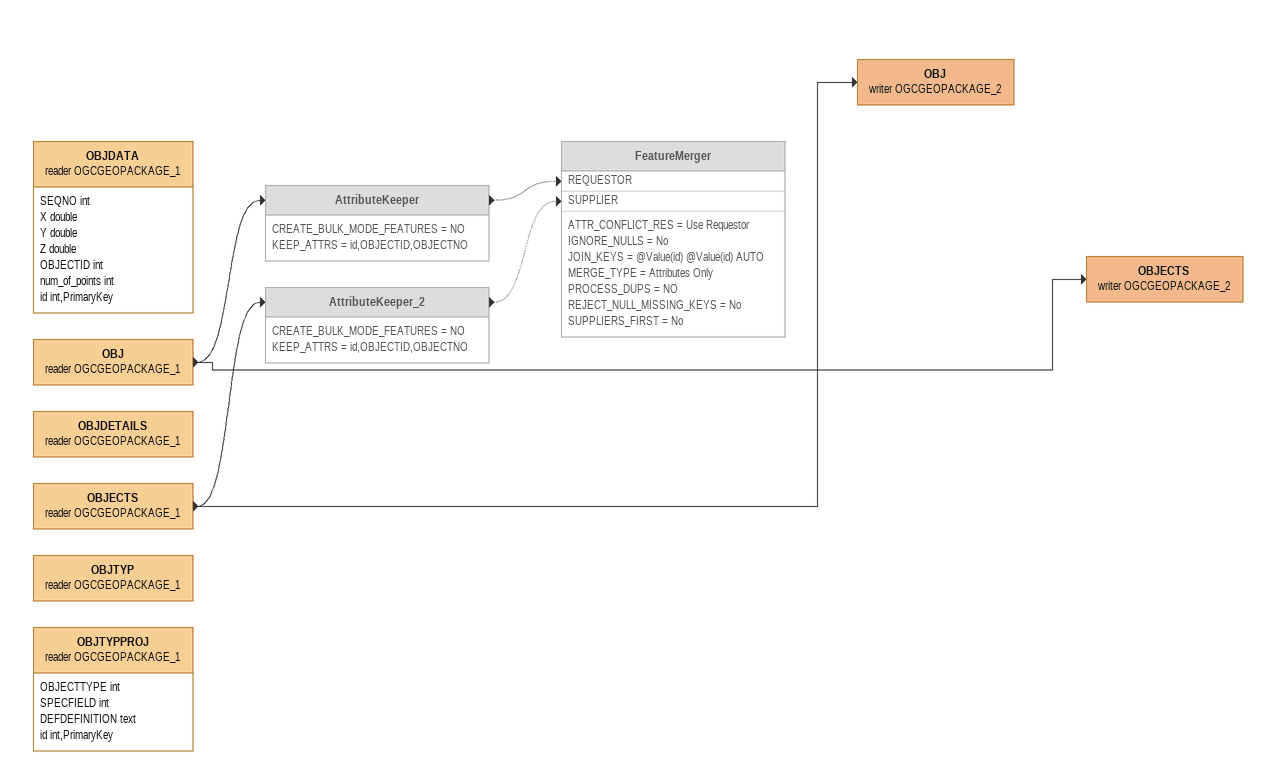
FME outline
OBJDATA (reader OGCGEOPACKAGE_1)
    attributes: SEQNO int, X double, Y double, Z double, OBJECTID int, num_of_points int, id int,PrimaryKey
OBJ (reader OGCGEOPACKAGE_1)
    -> AttributeKeeper
    -> OBJECTS (writer OGCGEOPACKAGE_2)
AttributeKeeper [off]
    CREATE_BULK_MODE_FEATURES = NO
    KEEP_ATTRS = id,OBJECTID,OBJECTNO
    -> FeatureMerger [REQUESTOR] [off]
OBJECTS (writer OGCGEOPACKAGE_2)
OBJDETAILS (reader OGCGEOPACKAGE_1)
OBJECTS (reader OGCGEOPACKAGE_1)
    -> AttributeKeeper_2
    -> OBJ (writer OGCGEOPACKAGE_2)
OBJ (writer OGCGEOPACKAGE_2)
AttributeKeeper_2 [off]
    CREATE_BULK_MODE_FEATURES = NO
    KEEP_ATTRS = id,OBJECTID,OBJECTNO
    -> FeatureMerger [SUPPLIER] [off]
FeatureMerger [off]
    ATTR_CONFLICT_RES = Use Requestor
    IGNORE_NULLS = No
    JOIN_KEYS = @Value(id) @Value(id) AUTO
    MERGE_TYPE = Attributes Only
    PROCESS_DUPS = NO
    REJECT_NULL_MISSING_KEYS = No
    SUPPLIERS_FIRST = No
OBJTYP (reader OGCGEOPACKAGE_1)
OBJTYPPROJ (reader OGCGEOPACKAGE_1)
    attributes: OBJECTTYPE int, SPECFIELD int, DEFDEFINITION text, id int,PrimaryKey
